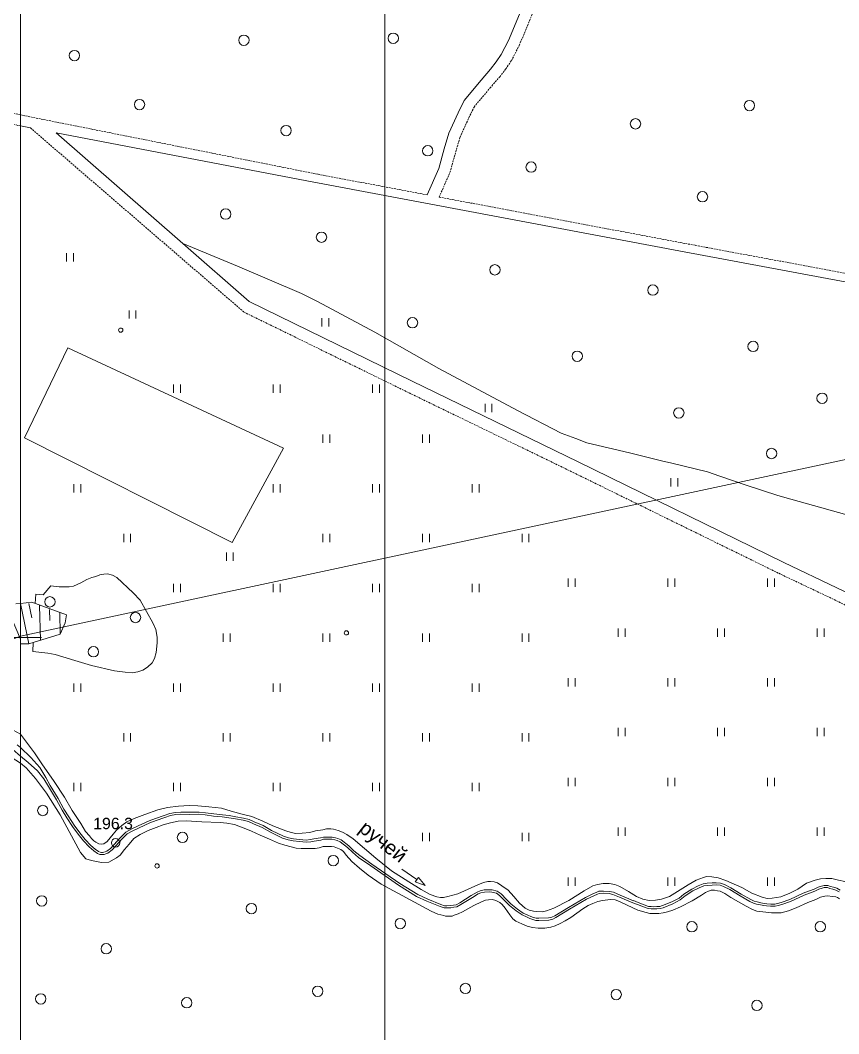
# Model space of a CAD drawing. Extents: x 1000 to 4000, y -5000 to -1000.
# Drawn here: x 3000 to 3230.1, y -3511.3 to -3226.4 of the extents above; entities that cross this region are included whole.
import ezdxf
from ezdxf.enums import TextEntityAlignment as Align

# ---------------------------------------------------------------- set-up
doc = ezdxf.new("R2010")
doc.units = 0
doc.header["$MEASUREMENT"] = 0
doc.linetypes.add('DASHED', pattern=[0.75, 0.5, -0.25])
doc.linetypes.add('HIDDENX2', pattern=[0.75, 0.5, -0.25])
doc.layers.get('0').update_dxf_attribs({"linetype": 'CONTINUOUS'})
for name, color, linetype in [('1', 7, 'CONTINUOUS'), ('18', 7, 'CONTINUOUS'), ('24', 7, 'CONTINUOUS'), ('30', 7, 'CONTINUOUS'), ('34', 7, 'CONTINUOUS'), ('36', 7, 'CONTINUOUS'), ('37', 7, 'CONTINUOUS'), ('40', 7, 'CONTINUOUS'), ('границы команд_1', 10, 'CONTINUOUS')]:
    doc.layers.add(name, color=color, linetype=linetype)
doc.styles.add('ARIAL', font='')
doc.styles.get('ARIAL').set_extended_font_data('Arial Cyr')

msp = doc.modelspace()

# ---------------------------------------------------------------- linework, layer by layer
at = {"color": 253, "linetype": 'Continuous', "lineweight": 0}
for p, q in [((3107.28, -3465.06), (3111.48, -3468.02)), ((3111.93, -3467.38), (3111.03, -3468.66)), ((3111.03, -3468.66), (3113.82, -3469.67)), ((3113.82, -3469.67), (3111.93, -3467.38))]:
    msp.add_line(p, q, dxfattribs=at)
for points in [[(3012.95, -3294.29), (3012.95, -3291.95)], [(3014.91, -3291.95), (3014.91, -3294.29)], [(3030.55, -3310.33), (3030.55, -3307.99)], [(3032.5, -3307.99), (3032.5, -3310.33)], [(3084.81, -3312.57), (3084.81, -3310.23)], [(3086.76, -3310.23), (3086.76, -3312.57)], [(3043.06, -3331.19), (3043.06, -3328.85)], [(3045.01, -3328.85), (3045.01, -3331.19)], [(3071.06, -3331.19), (3071.06, -3328.85)], [(3073.01, -3328.85), (3073.01, -3331.19)], [(3099.06, -3331.19), (3099.06, -3328.85)], [(3101.01, -3328.85), (3101.01, -3331.19)], [(3130.66, -3336.63), (3130.66, -3334.29)], [(3132.61, -3334.29), (3132.61, -3336.63)], [(3085.06, -3345.19), (3085.06, -3342.85)], [(3087.01, -3342.85), (3087.01, -3345.19)], [(3113.06, -3345.19), (3113.06, -3342.85)], [(3115.01, -3342.85), (3115.01, -3345.19)], [(3182.9, -3357.49), (3182.9, -3355.15)], [(3184.85, -3355.15), (3184.85, -3357.49)], [(3015.06, -3359.19), (3015.06, -3356.85)], [(3017.01, -3356.85), (3017.01, -3359.19)], [(3071.06, -3359.19), (3071.06, -3356.85)], [(3073.01, -3356.85), (3073.01, -3359.19)], [(3099.06, -3359.19), (3099.06, -3356.85)], [(3101.01, -3356.85), (3101.01, -3359.19)], [(3127.06, -3359.19), (3127.06, -3356.85)], [(3129.01, -3356.85), (3129.01, -3359.19)], [(3029.06, -3373.19), (3029.06, -3370.85)], [(3031.01, -3370.85), (3031.01, -3373.19)], [(3085.06, -3373.19), (3085.06, -3370.85)], [(3087.01, -3370.85), (3087.01, -3373.19)], [(3113.06, -3373.19), (3113.06, -3370.85)], [(3115.01, -3370.85), (3115.01, -3373.19)], [(3141.06, -3373.19), (3141.06, -3370.85)], [(3143.01, -3370.85), (3143.01, -3373.19)], [(3057.93, -3378.4), (3057.93, -3376.06)], [(3059.88, -3376.06), (3059.88, -3378.4)], [(3154.07, -3385.73), (3154.07, -3383.39)], [(3156.03, -3383.39), (3156.03, -3385.73)], [(3182.07, -3385.73), (3182.07, -3383.39)], [(3184.03, -3383.39), (3184.03, -3385.73)], [(3210.07, -3385.73), (3210.07, -3383.39)], [(3212.03, -3383.39), (3212.03, -3385.73)], [(3043.06, -3387.19), (3043.06, -3384.85)], [(3045.01, -3384.85), (3045.01, -3387.19)], [(3071.06, -3387.19), (3071.06, -3384.85)], [(3073.01, -3384.85), (3073.01, -3387.19)], [(3099.06, -3387.19), (3099.06, -3384.85)], [(3101.01, -3384.85), (3101.01, -3387.19)], [(3127.06, -3387.19), (3127.06, -3384.85)], [(3129.01, -3384.85), (3129.01, -3387.19)], [(3168.07, -3399.73), (3168.07, -3397.39)], [(3170.03, -3397.39), (3170.03, -3399.73)], [(3196.07, -3399.73), (3196.07, -3397.39)], [(3198.03, -3397.39), (3198.03, -3399.73)], [(3224.07, -3399.73), (3224.07, -3397.39)], [(3226.03, -3397.39), (3226.03, -3399.73)], [(3057.06, -3401.19), (3057.06, -3398.85)], [(3059.01, -3398.85), (3059.01, -3401.19)], [(3085.06, -3401.19), (3085.06, -3398.85)], [(3087.01, -3398.85), (3087.01, -3401.19)], [(3113.06, -3401.19), (3113.06, -3398.85)], [(3115.01, -3398.85), (3115.01, -3401.19)], [(3141.06, -3401.19), (3141.06, -3398.85)], [(3143.01, -3398.85), (3143.01, -3401.19)], [(3015.06, -3415.19), (3015.06, -3412.85)], [(3017.01, -3412.85), (3017.01, -3415.19)], [(3043.06, -3415.19), (3043.06, -3412.85)], [(3045.01, -3412.85), (3045.01, -3415.19)], [(3071.06, -3415.19), (3071.06, -3412.85)], [(3073.01, -3412.85), (3073.01, -3415.19)], [(3099.06, -3415.19), (3099.06, -3412.85)], [(3101.01, -3412.85), (3101.01, -3415.19)], [(3127.06, -3415.19), (3127.06, -3412.85)], [(3129.01, -3412.85), (3129.01, -3415.19)], [(3154.07, -3413.73), (3154.07, -3411.39)], [(3156.03, -3411.39), (3156.03, -3413.73)], [(3182.07, -3413.73), (3182.07, -3411.39)], [(3184.03, -3411.39), (3184.03, -3413.73)], [(3210.07, -3413.73), (3210.07, -3411.39)], [(3212.03, -3411.39), (3212.03, -3413.73)], [(3029.06, -3429.19), (3029.06, -3426.85)], [(3031.01, -3426.85), (3031.01, -3429.19)], [(3057.06, -3429.19), (3057.06, -3426.85)], [(3059.01, -3426.85), (3059.01, -3429.19)], [(3085.06, -3429.19), (3085.06, -3426.85)], [(3087.01, -3426.85), (3087.01, -3429.19)], [(3113.06, -3429.19), (3113.06, -3426.85)], [(3115.01, -3426.85), (3115.01, -3429.19)], [(3141.06, -3429.19), (3141.06, -3426.85)], [(3143.01, -3426.85), (3143.01, -3429.19)], [(3168.07, -3427.73), (3168.07, -3425.39)], [(3170.03, -3425.39), (3170.03, -3427.73)], [(3196.07, -3427.73), (3196.07, -3425.39)], [(3198.03, -3425.39), (3198.03, -3427.73)], [(3224.07, -3427.73), (3224.07, -3425.39)], [(3226.03, -3425.39), (3226.03, -3427.73)], [(3015.06, -3443.19), (3015.06, -3440.85)], [(3017.01, -3440.85), (3017.01, -3443.19)], [(3043.06, -3443.19), (3043.06, -3440.85)], [(3045.01, -3440.85), (3045.01, -3443.19)], [(3071.06, -3443.19), (3071.06, -3440.85)], [(3073.01, -3440.85), (3073.01, -3443.19)], [(3099.06, -3443.19), (3099.06, -3440.85)], [(3101.01, -3440.85), (3101.01, -3443.19)], [(3127.06, -3443.19), (3127.06, -3440.85)], [(3129.01, -3440.85), (3129.01, -3443.19)], [(3154.07, -3441.73), (3154.07, -3439.39)], [(3156.03, -3439.39), (3156.03, -3441.73)], [(3182.07, -3441.73), (3182.07, -3439.39)], [(3184.03, -3439.39), (3184.03, -3441.73)], [(3210.07, -3441.73), (3210.07, -3439.39)], [(3212.03, -3439.39), (3212.03, -3441.73)], [(3113.06, -3457.19), (3113.06, -3454.85)], [(3115.01, -3454.85), (3115.01, -3457.19)], [(3141.06, -3457.19), (3141.06, -3454.85)], [(3143.01, -3454.85), (3143.01, -3457.19)], [(3168.07, -3455.73), (3168.07, -3453.39)], [(3170.03, -3453.39), (3170.03, -3455.73)], [(3196.07, -3455.73), (3196.07, -3453.39)], [(3198.03, -3453.39), (3198.03, -3455.73)], [(3224.07, -3455.73), (3224.07, -3453.39)], [(3226.03, -3453.39), (3226.03, -3455.73)], [(3154.07, -3469.73), (3154.07, -3467.39)], [(3156.03, -3467.39), (3156.03, -3469.73)], [(3182.07, -3469.73), (3182.07, -3467.39)], [(3184.03, -3467.39), (3184.03, -3469.73)], [(3210.07, -3469.73), (3210.07, -3467.39)], [(3212.03, -3467.39), (3212.03, -3469.73)]]:
    msp.add_lwpolyline(points, dxfattribs=at)
for centre, radius in [((3062.86, -3232.06), 1.46), ((3104.86, -3231.52), 1.46), ((3015.2, -3236.39), 1.46), ((3033.51, -3250.16), 1.46), ((3205.01, -3250.43), 1.46), ((3074.7, -3257.45), 1.46), ((3172.97, -3255.56), 1.46), ((3114.55, -3263.12), 1.46), ((3143.62, -3267.71), 1.46), ((3191.81, -3276.05), 1.46), ((3057.73, -3280.94), 1.46), ((3084.67, -3287.43), 1.46), ((3133.43, -3296.61), 1.46), ((3177.87, -3302.28), 1.46), ((3110.26, -3311.46), 1.46), ((3028.22, -3313.56), 0.6), ((3206.03, -3318.13), 1.46), ((3156.59, -3320.91), 1.46), ((3225.42, -3332.72), 1.46), ((3185.15, -3336.84), 1.46), ((3211.24, -3348.24), 1.46), ((3008.31, -3389.93), 1.46), ((3032.37, -3394.33), 1.46), ((3091.68, -3398.65), 0.6), ((3020.55, -3403.95), 1.46), ((3006.31, -3448.59), 1.46), ((3045.59, -3456.15), 1.46), ((3026.79, -3457.69), 1.2), ((3088, -3462.69), 1.46), ((3038.44, -3464.18), 0.6), ((3006, -3474), 1.46), ((3064.97, -3476.18), 1.46), ((3106.81, -3480.39), 1.46), ((3188.82, -3481.26), 1.46), ((3224.93, -3481.25), 1.46), ((3024.16, -3487.46), 1.46), ((3083.6, -3499.4), 1.46), ((3125.14, -3498.62), 1.46), ((3005.73, -3501.57), 1.46), ((3046.77, -3502.62), 1.46), ((3167.54, -3500.33), 1.46), ((3207.11, -3503.38), 1.46)]:
    msp.add_circle(centre, radius, dxfattribs=at)
at = {"layer": '1', "color": 253, "linetype": 'Continuous', "lineweight": 0}
for p, q in [((3000, -4000), (3000, -3000)), ((3000, -3000), (3000, -4000)), ((3000, -3400), (2994.04, -3400)), ((3005.96, -3400), (3000, -3400))]:
    msp.add_line(p, q, dxfattribs=at)
at = {"layer": '18', "color": 253, "linetype": 'Continuous', "lineweight": 0}
for q in [(3264.65, -3342.88), (2877.21, -3446.58)]:
    msp.add_line((3000, -3399.62), q, dxfattribs=at)
at = {"layer": '24', "color": 253, "linetype": 'Continuous', "lineweight": 0}
for p, q in [((3137.26, -3232.11), (3152.22, -3196.28)), ((3135.2, -3236.11), (3137.26, -3232.11)), ((3133.78, -3238.17), (3135.2, -3236.11)), ((3132.24, -3240.23), (3133.78, -3238.17)), ((3129.53, -3243.33), (3132.24, -3240.23)), ((3124.76, -3249.01), (3129.53, -3243.33)), ((3123.08, -3252.49), (3124.76, -3249.01)), ((3120.5, -3258.17), (3123.08, -3252.49)), ((3000, -3256.15), (3002.82, -3256.69)), ((3010.1, -3258.08), (3045.68, -3289.17)), ((3010.1, -3258.08), (3080.52, -3271.56)), ((3119.21, -3262.55), (3120.5, -3258.17)), ((3117.66, -3268.1), (3119.21, -3262.55)), ((3114.41, -3275.52), (3117.66, -3268.1)), ((3080.52, -3271.56), (3186.66, -3291.55)), ((3045.68, -3289.17), (3064.31, -3305.46)), ((3186.66, -3291.55), (3252.2, -3303.75)), ((3064.31, -3305.46), (3110.13, -3327.87)), ((3110.13, -3327.87), (3156.86, -3350.55)), ((3156.86, -3350.55), (3214.69, -3378.9)), ((3214.69, -3378.9), (3229.59, -3385.96)), ((3229.59, -3385.96), (3243.64, -3392.79))]:
    msp.add_line(p, q, dxfattribs=at)
at = {"layer": '24', "color": 253, "linetype": 'HIDDENX2', "lineweight": 0}
for p, q in [((3140.28, -3233.51), (3155.29, -3197.56)), ((3138.06, -3237.82), (3140.28, -3233.51)), ((3136.49, -3240.11), (3138.06, -3237.82)), ((3134.82, -3242.33), (3136.49, -3240.11)), ((3132.05, -3245.49), (3134.82, -3242.33)), ((3127.57, -3250.83), (3132.05, -3245.49)), ((3000, -3253.05), (3083.7, -3269.74)), ((3126.09, -3253.9), (3127.57, -3250.83)), ((3123.62, -3259.33), (3126.09, -3253.9)), ((3002.82, -3256.69), (3062.85, -3308.47)), ((3122.41, -3263.47), (3123.62, -3259.33)), ((3120.8, -3269.22), (3122.41, -3263.47)), ((3083.7, -3269.74), (3114.41, -3275.52)), ((3117.76, -3276.15), (3120.8, -3269.22)), ((3117.76, -3276.15), (3189.84, -3289.73)), ((3189.84, -3289.73), (3252.54, -3301.4)), ((3062.85, -3308.47), (3108.67, -3330.88)), ((3108.67, -3330.88), (3155.4, -3353.55)), ((3155.4, -3353.55), (3213.24, -3381.91)), ((3213.24, -3381.91), (3228.14, -3388.97)), ((3228.14, -3388.97), (3242.16, -3395.79))]:
    msp.add_line(p, q, dxfattribs=at)
at = {"layer": '24', "color": 253, "linetype": 'DASHED', "lineweight": 0}
for p, q in [((3000, -3253.05), (2959.05, -3243.89)), ((3000, -3256.15), (2958.39, -3246.84))]:
    msp.add_line(p, q, dxfattribs=at)
at = {"layer": '30', "color": 253, "linetype": 'Continuous', "lineweight": 0}
for p, q in [((2999.08, -3430.09), (3000, -3430.92)), ((3000, -3433.32), (2997.91, -3431.44)), ((3000, -3430.92), (3002.93, -3433.66)), ((3000, -3433.32), (3000, -3430.92)), ((3000, -3430.92), (3002.93, -3433.66)), ((3000, -3430.92), (3000, -3433.32)), ((3002.19, -3435.07), (3000, -3433.32)), ((3004.81, -3437.43), (3002.19, -3435.07)), ((3002.93, -3433.66), (3005.48, -3436.47)), ((3002.93, -3433.66), (3005.48, -3436.47)), ((3006.64, -3439.65), (3004.81, -3437.43)), ((3005.48, -3436.47), (3007.16, -3439.35)), ((3005.48, -3436.47), (3007.16, -3439.35)), ((3007.91, -3441.88), (3006.64, -3439.65)), ((3007.16, -3439.35), (3008.42, -3441.58)), ((3007.16, -3439.35), (3008.42, -3441.58)), ((3010.12, -3445.55), (3007.91, -3441.88)), ((3008.42, -3441.58), (3010.64, -3445.25)), ((3008.42, -3441.58), (3010.64, -3445.25)), ((3011.74, -3448.5), (3010.12, -3445.55)), ((3010.64, -3445.25), (3012.25, -3448.2)), ((3010.64, -3445.25), (3012.25, -3448.2)), ((3013.11, -3450.68), (3011.74, -3448.5)), ((3012.25, -3448.2), (3013.62, -3450.36)), ((3012.25, -3448.2), (3013.62, -3450.36)), ((3038.01, -3450.87), (3040.46, -3450)), ((3038.01, -3450.87), (3040.46, -3450)), ((3040.46, -3450), (3042.03, -3449.44)), ((3040.46, -3450), (3042.03, -3449.44)), ((3042.2, -3450.02), (3040.66, -3450.57)), ((3042.03, -3449.44), (3043.65, -3449.11)), ((3042.03, -3449.44), (3043.65, -3449.11)), ((3043.72, -3449.7), (3042.2, -3450.02)), ((3043.65, -3449.11), (3045.1, -3449.05)), ((3043.65, -3449.11), (3045.1, -3449.05)), ((3045.11, -3449.65), (3043.72, -3449.7)), ((3045.1, -3449.05), (3047.61, -3449.08)), ((3045.1, -3449.05), (3047.61, -3449.08)), ((3047.61, -3449.68), (3045.11, -3449.65)), ((3047.61, -3449.08), (3050.26, -3449.05)), ((3047.61, -3449.08), (3050.26, -3449.05)), ((3050.23, -3449.65), (3047.61, -3449.68)), ((3051.96, -3449.82), (3050.23, -3449.65)), ((3050.26, -3449.05), (3052.03, -3449.22)), ((3050.26, -3449.05), (3052.03, -3449.22)), ((3054.29, -3450.14), (3051.96, -3449.82)), ((3052.03, -3449.22), (3054.36, -3449.54)), ((3052.03, -3449.22), (3054.36, -3449.54)), ((3054.36, -3449.54), (3056.81, -3449.77)), ((3054.36, -3449.54), (3056.81, -3449.77)), ((3056.81, -3449.77), (3058.7, -3450.04)), ((3056.81, -3449.77), (3058.7, -3450.04)), ((3058.7, -3450.04), (3060.59, -3450.36)), ((3058.7, -3450.04), (3060.59, -3450.36)), ((3014.67, -3453.08), (3013.11, -3450.68)), ((3013.62, -3450.36), (3015.16, -3452.74)), ((3013.62, -3450.36), (3015.16, -3452.74)), ((3015.16, -3452.74), (3016.7, -3454.85)), ((3015.16, -3452.74), (3016.7, -3454.85)), ((3031.36, -3453.73), (3033.15, -3452.91)), ((3031.36, -3453.73), (3033.15, -3452.91)), ((3033.15, -3452.91), (3036.23, -3451.51)), ((3033.15, -3452.91), (3036.23, -3451.51)), ((3036.45, -3452.07), (3033.4, -3453.46)), ((3036.23, -3451.51), (3038.01, -3450.87)), ((3036.23, -3451.51), (3038.01, -3450.87)), ((3038.21, -3451.44), (3036.45, -3452.07)), ((3040.66, -3450.57), (3038.21, -3451.44)), ((3056.74, -3450.37), (3054.29, -3450.14)), ((3058.61, -3450.63), (3056.74, -3450.37)), ((3060.49, -3450.95), (3058.61, -3450.63)), ((3062.62, -3451.32), (3060.49, -3450.95)), ((3060.59, -3450.36), (3062.75, -3450.73)), ((3060.59, -3450.36), (3062.75, -3450.73)), ((3064.18, -3451.69), (3062.62, -3451.32)), ((3062.75, -3450.73), (3064.38, -3451.12)), ((3062.75, -3450.73), (3064.38, -3451.12)), ((3065.53, -3452.33), (3064.18, -3451.69)), ((3064.38, -3451.12), (3065.78, -3451.78)), ((3064.38, -3451.12), (3065.78, -3451.78)), ((3067.98, -3453.37), (3065.53, -3452.33)), ((3065.78, -3451.78), (3068.25, -3452.83)), ((3065.78, -3451.78), (3068.25, -3452.83)), ((3068.25, -3452.83), (3070.63, -3454.17)), ((3068.25, -3452.83), (3070.63, -3454.17)), ((3016.22, -3455.22), (3014.67, -3453.08)), ((3017.78, -3457.12), (3016.22, -3455.22)), ((3016.7, -3454.85), (3018.23, -3456.73)), ((3016.7, -3454.85), (3018.23, -3456.73)), ((3028.2, -3456.14), (3029.69, -3454.71)), ((3028.2, -3456.14), (3029.69, -3454.71)), ((3030.06, -3455.19), (3028.63, -3456.56)), ((3029.69, -3454.71), (3031.36, -3453.73)), ((3029.69, -3454.71), (3031.36, -3453.73)), ((3031.64, -3454.27), (3030.06, -3455.19)), ((3033.4, -3453.46), (3031.64, -3454.27)), ((3070.34, -3454.7), (3067.98, -3453.37)), ((3073.73, -3456.41), (3070.34, -3454.7)), ((3070.63, -3454.17), (3073.95, -3455.85)), ((3070.63, -3454.17), (3073.95, -3455.85)), ((3019.36, -3458.82), (3017.78, -3457.12)), ((3018.23, -3456.73), (3019.78, -3458.39)), ((3018.23, -3456.73), (3019.78, -3458.39)), ((3019.78, -3458.39), (3021, -3459.47)), ((3019.78, -3458.39), (3021, -3459.47)), ((3025.38, -3459.23), (3028.2, -3456.14)), ((3025.38, -3459.23), (3028.2, -3456.14)), ((3028.63, -3456.56), (3025.78, -3459.68)), ((3075.27, -3456.86), (3073.73, -3456.41)), ((3073.95, -3455.85), (3075.41, -3456.28)), ((3073.95, -3455.85), (3075.41, -3456.28)), ((3076.71, -3457.12), (3075.27, -3456.86)), ((3075.41, -3456.28), (3076.79, -3456.53)), ((3075.41, -3456.28), (3076.79, -3456.53)), ((3078.47, -3457.3), (3076.71, -3457.12)), ((3076.79, -3456.53), (3078.53, -3456.7)), ((3076.79, -3456.53), (3078.53, -3456.7)), ((3080.41, -3457.49), (3078.47, -3457.3)), ((3078.53, -3456.7), (3080.41, -3456.89)), ((3078.53, -3456.7), (3080.41, -3456.89)), ((3080.41, -3456.89), (3081.56, -3456.78)), ((3080.41, -3456.89), (3081.56, -3456.78)), ((3081.65, -3457.38), (3080.41, -3457.49)), ((3081.56, -3456.78), (3082.49, -3456.59)), ((3081.56, -3456.78), (3082.49, -3456.59)), ((3082.6, -3457.18), (3081.65, -3457.38)), ((3082.49, -3456.59), (3084.35, -3456.3)), ((3082.49, -3456.59), (3084.35, -3456.3)), ((3084.47, -3456.89), (3082.6, -3457.18)), ((3084.35, -3456.3), (3085.2, -3456.09)), ((3084.35, -3456.3), (3085.2, -3456.09)), ((3085.28, -3456.69), (3084.47, -3456.89)), ((3085.2, -3456.09), (3086.69, -3456.06)), ((3085.2, -3456.09), (3086.69, -3456.06)), ((3086.69, -3456.66), (3085.28, -3456.69)), ((3086.69, -3456.06), (3087.65, -3456.09)), ((3086.69, -3456.06), (3087.65, -3456.09)), ((3087.58, -3456.69), (3086.69, -3456.66)), ((3088.47, -3456.86), (3087.58, -3456.69)), ((3087.65, -3456.09), (3088.62, -3456.28)), ((3087.65, -3456.09), (3088.62, -3456.28)), ((3089.11, -3457.06), (3088.47, -3456.86)), ((3088.62, -3456.28), (3089.31, -3456.5)), ((3088.62, -3456.28), (3089.31, -3456.5)), ((3089.91, -3457.38), (3089.11, -3457.06)), ((3089.31, -3456.5), (3090.22, -3456.85)), ((3089.31, -3456.5), (3090.22, -3456.85)), ((3091.94, -3458.99), (3089.91, -3457.38)), ((3090.22, -3456.85), (3092.34, -3458.53)), ((3090.22, -3456.85), (3092.34, -3458.53)), ((3092.34, -3458.53), (3093.75, -3459.89)), ((3092.34, -3458.53), (3093.75, -3459.89)), ((3020.62, -3459.94), (3019.36, -3458.82)), ((3021.66, -3460.69), (3020.62, -3459.94)), ((3021, -3459.47), (3021.95, -3460.16)), ((3021, -3459.47), (3021.95, -3460.16)), ((3022.3, -3460.92), (3021.66, -3460.69)), ((3021.95, -3460.16), (3022.43, -3460.34)), ((3021.95, -3460.16), (3022.43, -3460.34)), ((3022.78, -3460.98), (3022.3, -3460.92)), ((3022.43, -3460.34), (3022.82, -3460.38)), ((3022.43, -3460.34), (3022.82, -3460.38)), ((3023.13, -3460.98), (3022.78, -3460.98)), ((3022.82, -3460.38), (3023.09, -3460.38)), ((3022.82, -3460.38), (3023.09, -3460.38)), ((3023.09, -3460.38), (3023.46, -3460.34)), ((3023.09, -3460.38), (3023.46, -3460.34)), ((3023.59, -3460.92), (3023.13, -3460.98)), ((3023.46, -3460.34), (3023.84, -3460.22)), ((3023.46, -3460.34), (3023.84, -3460.22)), ((3024.05, -3460.78), (3023.59, -3460.92)), ((3023.84, -3460.22), (3024.3, -3460.02)), ((3023.84, -3460.22), (3024.3, -3460.02)), ((3024.6, -3460.55), (3024.05, -3460.78)), ((3024.3, -3460.02), (3025.38, -3459.23)), ((3024.3, -3460.02), (3025.38, -3459.23)), ((3025.78, -3459.68), (3024.6, -3460.55)), ((3093.35, -3460.34), (3091.94, -3458.99)), ((3095.11, -3461.76), (3093.35, -3460.34)), ((3093.75, -3459.89), (3095.47, -3461.28)), ((3093.75, -3459.89), (3095.47, -3461.28)), ((3095.47, -3461.28), (3098.85, -3463.66)), ((3095.47, -3461.28), (3098.85, -3463.66)), ((3098.51, -3464.16), (3095.11, -3461.76)), ((3106.36, -3469.6), (3098.51, -3464.16)), ((3098.85, -3463.66), (3106.69, -3469.1)), ((3098.85, -3463.66), (3106.69, -3469.1)), ((3111.43, -3472.72), (3106.36, -3469.6)), ((3106.69, -3469.1), (3111.72, -3472.19)), ((3106.69, -3469.1), (3111.72, -3472.19)), ((3188.81, -3470.67), (3190.62, -3469.74)), ((3190.62, -3469.74), (3192.03, -3469.22)), ((3192.19, -3469.8), (3190.86, -3470.29)), ((3192.19, -3469.8), (3190.86, -3470.29)), ((3192.03, -3469.22), (3193.16, -3469.03)), ((3193.23, -3469.63), (3192.19, -3469.8)), ((3193.23, -3469.63), (3192.19, -3469.8)), ((3193.16, -3469.03), (3194.49, -3468.94)), ((3194.52, -3469.54), (3193.23, -3469.63)), ((3194.52, -3469.54), (3193.23, -3469.63)), ((3194.49, -3468.94), (3195.63, -3468.91)), ((3195.62, -3469.51), (3194.52, -3469.54)), ((3195.62, -3469.51), (3194.52, -3469.54)), ((3196.74, -3469.6), (3195.62, -3469.51)), ((3196.74, -3469.6), (3195.62, -3469.51)), ((3195.63, -3468.91), (3196.86, -3469.01)), ((3197.75, -3469.94), (3196.74, -3469.6)), ((3197.75, -3469.94), (3196.74, -3469.6)), ((3196.86, -3469.01), (3197.98, -3469.39)), ((3199.48, -3470.81), (3197.75, -3469.94)), ((3199.48, -3470.81), (3197.75, -3469.94)), ((3197.98, -3469.39), (3199.77, -3470.29)), ((3224.33, -3470.14), (3225.26, -3469.83)), ((3225.26, -3469.83), (3225.98, -3469.66)), ((3225.98, -3469.66), (3226.57, -3469.66)), ((3226.57, -3469.66), (3227.09, -3469.66)), ((3227.09, -3469.66), (3227.82, -3469.95)), ((3227.82, -3469.95), (3228.64, -3470.18)), ((3114.31, -3474.11), (3111.43, -3472.72)), ((3111.72, -3472.19), (3114.55, -3473.56)), ((3111.72, -3472.19), (3114.55, -3473.56)), ((3123.59, -3474.54), (3126.8, -3472.53)), ((3123.59, -3474.54), (3126.8, -3472.53)), ((3126.8, -3472.53), (3128.47, -3471.53)), ((3126.8, -3472.53), (3128.47, -3471.53)), ((3128.75, -3472.06), (3127.11, -3473.04)), ((3128.75, -3472.06), (3127.11, -3473.04)), ((3128.47, -3471.53), (3129.31, -3471.14)), ((3128.47, -3471.53), (3129.31, -3471.14)), ((3129.5, -3471.71), (3128.75, -3472.06)), ((3129.5, -3471.71), (3128.75, -3472.06)), ((3129.31, -3471.14), (3130.44, -3470.91)), ((3129.31, -3471.14), (3130.44, -3470.91)), ((3130.51, -3471.51), (3129.5, -3471.71)), ((3130.51, -3471.51), (3129.5, -3471.71)), ((3130.44, -3470.91), (3131.81, -3470.85)), ((3130.44, -3470.91), (3131.81, -3470.85)), ((3131.8, -3471.45), (3130.51, -3471.51)), ((3131.8, -3471.45), (3130.51, -3471.51)), ((3132.61, -3471.51), (3131.8, -3471.45)), ((3132.61, -3471.51), (3131.8, -3471.45)), ((3131.81, -3470.85), (3132.71, -3470.91)), ((3131.81, -3470.85), (3132.71, -3470.91)), ((3133.85, -3471.85), (3132.61, -3471.51)), ((3133.85, -3471.85), (3132.61, -3471.51)), ((3132.71, -3470.91), (3134.11, -3471.3)), ((3132.71, -3470.91), (3134.11, -3471.3)), ((3134.77, -3472.49), (3133.85, -3471.85)), ((3134.77, -3472.49), (3133.85, -3471.85)), ((3134.11, -3471.3), (3135.16, -3472.03)), ((3134.11, -3471.3), (3135.16, -3472.03)), ((3136.22, -3474.01), (3134.77, -3472.49)), ((3136.22, -3474.01), (3134.77, -3472.49)), ((3135.16, -3472.03), (3136.65, -3473.58)), ((3135.16, -3472.03), (3136.65, -3473.58)), ((3158.93, -3473.02), (3161.01, -3472)), ((3158.93, -3473.02), (3161.01, -3472)), ((3161.26, -3472.54), (3159.22, -3473.55)), ((3161.26, -3472.54), (3159.22, -3473.55)), ((3161.01, -3472), (3162.05, -3471.52)), ((3161.01, -3472), (3162.05, -3471.52)), ((3162.27, -3472.08), (3161.26, -3472.54)), ((3162.27, -3472.08), (3161.26, -3472.54)), ((3162.05, -3471.52), (3162.67, -3471.31)), ((3162.05, -3471.52), (3162.67, -3471.31)), ((3162.79, -3471.91), (3162.27, -3472.08)), ((3162.79, -3471.91), (3162.27, -3472.08)), ((3162.67, -3471.31), (3163.94, -3471.22)), ((3162.67, -3471.31), (3163.94, -3471.22)), ((3163.94, -3471.82), (3162.79, -3471.91)), ((3163.94, -3471.82), (3162.79, -3471.91)), ((3163.94, -3471.22), (3165.61, -3471.34)), ((3163.94, -3471.22), (3165.61, -3471.34)), ((3165.53, -3471.93), (3163.94, -3471.82)), ((3165.53, -3471.93), (3163.94, -3471.82)), ((3166.59, -3472.17), (3165.53, -3471.93)), ((3166.59, -3472.17), (3165.53, -3471.93)), ((3165.61, -3471.34), (3166.77, -3471.59)), ((3165.61, -3471.34), (3166.77, -3471.59)), ((3168.43, -3472.95), (3166.59, -3472.17)), ((3168.43, -3472.95), (3166.59, -3472.17)), ((3166.77, -3471.59), (3168.67, -3472.39)), ((3166.77, -3471.59), (3168.67, -3472.39)), ((3168.67, -3472.39), (3172.42, -3473.94)), ((3168.67, -3472.39), (3172.42, -3473.94)), ((3185.2, -3473.2), (3186.54, -3472.11)), ((3186.89, -3472.6), (3185.54, -3473.7)), ((3186.89, -3472.6), (3185.54, -3473.7)), ((3186.54, -3472.11), (3188.81, -3470.67)), ((3189.11, -3471.19), (3186.89, -3472.6)), ((3189.11, -3471.19), (3186.89, -3472.6)), ((3190.86, -3470.29), (3189.11, -3471.19)), ((3190.86, -3470.29), (3189.11, -3471.19)), ((3202.41, -3472.6), (3199.48, -3470.81)), ((3202.41, -3472.6), (3199.48, -3470.81)), ((3199.77, -3470.29), (3202.72, -3472.09)), ((3205.07, -3474.13), (3202.41, -3472.6)), ((3205.07, -3474.13), (3202.41, -3472.6)), ((3202.72, -3472.09), (3205.35, -3473.59)), ((3216.36, -3473.63), (3220.13, -3471.81)), ((3220.36, -3472.36), (3216.59, -3474.18)), ((3220.36, -3472.36), (3216.59, -3474.18)), ((3220.13, -3471.81), (3221.92, -3471.18)), ((3222.13, -3471.74), (3220.36, -3472.36)), ((3222.13, -3471.74), (3220.36, -3472.36)), ((3221.92, -3471.18), (3223.19, -3470.67)), ((3223.43, -3471.22), (3222.13, -3471.74)), ((3223.43, -3471.22), (3222.13, -3471.74)), ((3223.19, -3470.67), (3224.33, -3470.14)), ((3224.55, -3470.7), (3223.43, -3471.22)), ((3224.55, -3470.7), (3223.43, -3471.22)), ((3225.42, -3470.41), (3224.55, -3470.7)), ((3225.42, -3470.41), (3224.55, -3470.7)), ((3226.05, -3470.26), (3225.42, -3470.41)), ((3226.05, -3470.26), (3225.42, -3470.41)), ((3226.57, -3470.26), (3226.05, -3470.26)), ((3226.57, -3470.26), (3226.05, -3470.26)), ((3226.97, -3470.26), (3226.57, -3470.26)), ((3226.97, -3470.26), (3226.57, -3470.26)), ((3227.63, -3470.52), (3226.97, -3470.26)), ((3227.63, -3470.52), (3226.97, -3470.26)), ((3228.47, -3470.75), (3227.63, -3470.52)), ((3228.47, -3470.75), (3227.63, -3470.52)), ((3229.33, -3471.01), (3228.47, -3470.75)), ((3229.33, -3471.01), (3228.47, -3470.75)), ((3228.64, -3470.18), (3229.56, -3470.46)), ((3230.23, -3471.48), (3229.33, -3471.01)), ((3230.23, -3471.48), (3229.33, -3471.01)), ((3229.56, -3470.46), (3230.56, -3470.97)), ((3118.02, -3475.61), (3114.31, -3474.11)), ((3114.55, -3473.56), (3118.22, -3475.04)), ((3114.55, -3473.56), (3118.22, -3475.04)), ((3119.15, -3475.95), (3118.02, -3475.61)), ((3118.22, -3475.04), (3119.24, -3475.36)), ((3118.22, -3475.04), (3119.24, -3475.36)), ((3119.24, -3475.36), (3119.95, -3475.36)), ((3119.24, -3475.36), (3119.95, -3475.36)), ((3119.95, -3475.36), (3120.97, -3475.33)), ((3119.95, -3475.36), (3120.97, -3475.33)), ((3120.97, -3475.33), (3121.8, -3475.22)), ((3120.97, -3475.33), (3121.8, -3475.22)), ((3121.8, -3475.22), (3122.56, -3475.07)), ((3121.8, -3475.22), (3122.56, -3475.07)), ((3122.76, -3475.64), (3121.9, -3475.81)), ((3122.56, -3475.07), (3123.59, -3474.54)), ((3122.56, -3475.07), (3123.59, -3474.54)), ((3123.88, -3475.06), (3122.76, -3475.64)), ((3127.11, -3473.04), (3123.88, -3475.06)), ((3137.55, -3475.25), (3136.22, -3474.01)), ((3137.55, -3475.25), (3136.22, -3474.01)), ((3136.65, -3473.58), (3137.95, -3474.8)), ((3136.65, -3473.58), (3137.95, -3474.8)), ((3139.39, -3476.84), (3137.55, -3475.25)), ((3139.39, -3476.84), (3137.55, -3475.25)), ((3137.95, -3474.8), (3139.75, -3476.36)), ((3137.95, -3474.8), (3139.75, -3476.36)), ((3154.1, -3475.84), (3158.93, -3473.02)), ((3154.1, -3475.84), (3158.93, -3473.02)), ((3159.22, -3473.55), (3154.41, -3476.36)), ((3159.22, -3473.55), (3154.41, -3476.36)), ((3172.19, -3474.5), (3168.43, -3472.95)), ((3172.19, -3474.5), (3168.43, -3472.95)), ((3173.55, -3474.99), (3172.19, -3474.5)), ((3173.55, -3474.99), (3172.19, -3474.5)), ((3172.42, -3473.94), (3172.4, -3473.93)), ((3172.4, -3473.93), (3173.76, -3474.43)), ((3175.22, -3475.65), (3173.55, -3474.99)), ((3175.22, -3475.65), (3173.55, -3474.99)), ((3173.76, -3474.43), (3175.43, -3475.09)), ((3176.51, -3476.12), (3175.22, -3475.65)), ((3176.51, -3476.12), (3175.22, -3475.65)), ((3175.43, -3475.09), (3176.65, -3475.53)), ((3176.65, -3475.53), (3177.39, -3475.6)), ((3177.39, -3475.6), (3178.13, -3475.63)), ((3178.13, -3475.63), (3178.96, -3475.6)), ((3178.96, -3475.6), (3179.84, -3475.55)), ((3179.84, -3475.55), (3180.55, -3475.34)), ((3180.55, -3475.34), (3183.21, -3474.31)), ((3183.46, -3474.86), (3180.75, -3475.91)), ((3183.46, -3474.86), (3180.75, -3475.91)), ((3183.21, -3474.31), (3185.2, -3473.2)), ((3185.54, -3473.7), (3183.46, -3474.86)), ((3185.54, -3473.7), (3183.46, -3474.86)), ((3206.11, -3474.62), (3205.07, -3474.13)), ((3206.11, -3474.62), (3205.07, -3474.13)), ((3205.35, -3473.59), (3206.32, -3474.05)), ((3207.03, -3474.88), (3206.11, -3474.62)), ((3207.03, -3474.88), (3206.11, -3474.62)), ((3206.32, -3474.05), (3207.18, -3474.3)), ((3208.09, -3475.14), (3207.03, -3474.88)), ((3208.09, -3475.14), (3207.03, -3474.88)), ((3207.18, -3474.3), (3208.21, -3474.55)), ((3209.01, -3475.28), (3208.09, -3475.14)), ((3209.01, -3475.28), (3208.09, -3475.14)), ((3208.21, -3474.55), (3209.11, -3474.69)), ((3209.82, -3475.43), (3209.01, -3475.28)), ((3209.82, -3475.43), (3209.01, -3475.28)), ((3209.11, -3474.69), (3209.89, -3474.83)), ((3210.97, -3475.48), (3209.82, -3475.43)), ((3210.97, -3475.48), (3209.82, -3475.43)), ((3209.89, -3474.83), (3210.99, -3474.88)), ((3212.24, -3475.48), (3210.97, -3475.48)), ((3212.24, -3475.48), (3210.97, -3475.48)), ((3210.99, -3474.88), (3212.17, -3474.88)), ((3212.17, -3474.88), (3212.93, -3474.7)), ((3213.07, -3475.28), (3212.24, -3475.48)), ((3213.07, -3475.28), (3212.24, -3475.48)), ((3212.93, -3474.7), (3213.94, -3474.45)), ((3214.11, -3475.02), (3213.07, -3475.28)), ((3214.11, -3475.02), (3213.07, -3475.28)), ((3213.94, -3474.45), (3216.36, -3473.63)), ((3216.59, -3474.18), (3214.11, -3475.02)), ((3216.59, -3474.18), (3214.11, -3475.02)), ((3119.95, -3475.95), (3119.15, -3475.95)), ((3121.02, -3475.93), (3119.95, -3475.95)), ((3121.9, -3475.81), (3121.02, -3475.93)), ((3141.12, -3477.94), (3139.39, -3476.84)), ((3141.12, -3477.94), (3139.39, -3476.84)), ((3139.75, -3476.36), (3141.41, -3477.41)), ((3139.75, -3476.36), (3141.41, -3477.41)), ((3142.47, -3478.54), (3141.12, -3477.94)), ((3142.47, -3478.54), (3141.12, -3477.94)), ((3141.41, -3477.41), (3142.72, -3478)), ((3141.41, -3477.41), (3142.72, -3478)), ((3143.28, -3478.92), (3142.47, -3478.54)), ((3143.28, -3478.92), (3142.47, -3478.54)), ((3142.72, -3478), (3143.53, -3478.37)), ((3142.72, -3478), (3143.53, -3478.37)), ((3143.53, -3478.37), (3144.28, -3478.69)), ((3143.53, -3478.37), (3144.28, -3478.69)), ((3148.53, -3478.78), (3149.47, -3478.55)), ((3148.53, -3478.78), (3149.47, -3478.55)), ((3149.47, -3478.55), (3150.25, -3478.16)), ((3149.47, -3478.55), (3150.25, -3478.16)), ((3150.25, -3478.16), (3154.1, -3475.84)), ((3150.25, -3478.16), (3154.1, -3475.84)), ((3154.41, -3476.36), (3150.54, -3478.69)), ((3154.41, -3476.36), (3150.54, -3478.69)), ((3177.35, -3476.2), (3176.51, -3476.12)), ((3177.35, -3476.2), (3176.51, -3476.12)), ((3178.13, -3476.23), (3177.35, -3476.2)), ((3178.13, -3476.23), (3177.35, -3476.2)), ((3178.99, -3476.2), (3178.13, -3476.23)), ((3178.99, -3476.2), (3178.13, -3476.23)), ((3179.94, -3476.14), (3178.99, -3476.2)), ((3179.94, -3476.14), (3178.99, -3476.2)), ((3180.75, -3475.91), (3179.94, -3476.14)), ((3180.75, -3475.91), (3179.94, -3476.14)), ((3144.09, -3479.26), (3143.28, -3478.92)), ((3144.09, -3479.26), (3143.28, -3478.92)), ((3144.92, -3479.47), (3144.09, -3479.26)), ((3144.92, -3479.47), (3144.09, -3479.26)), ((3144.28, -3478.69), (3144.99, -3478.87)), ((3144.28, -3478.69), (3144.99, -3478.87)), ((3145.76, -3479.47), (3144.92, -3479.47)), ((3145.76, -3479.47), (3144.92, -3479.47)), ((3144.99, -3478.87), (3145.75, -3478.87)), ((3144.99, -3478.87), (3145.75, -3478.87)), ((3145.75, -3478.87), (3148.53, -3478.78)), ((3145.75, -3478.87), (3148.53, -3478.78)), ((3148.61, -3479.38), (3145.76, -3479.47)), ((3148.61, -3479.38), (3145.76, -3479.47)), ((3149.68, -3479.12), (3148.61, -3479.38)), ((3149.68, -3479.12), (3148.61, -3479.38)), ((3150.54, -3478.69), (3149.68, -3479.12)), ((3150.54, -3478.69), (3149.68, -3479.12))]:
    msp.add_line(p, q, dxfattribs=at)
at = {"layer": '36', "color": 253, "linetype": 'Continuous', "lineweight": 0}
for p, q in [((2996.99, -3425.47), (3000, -3427.09)), ((3000, -3427.09), (3003.93, -3432.41)), ((3000, -3435.24), (2995.78, -3432.59)), ((3003.93, -3432.41), (3006, -3435.47)), ((3001.66, -3436.58), (3000, -3435.24)), ((3006, -3435.47), (3009.51, -3440.43)), ((3004.25, -3439.58), (3001.66, -3436.58)), ((3006.8, -3442.99), (3004.25, -3439.58)), ((3009.51, -3440.43), (3012.39, -3444.87)), ((3007.36, -3443.74), (3006.8, -3442.99)), ((3011.21, -3449.84), (3007.36, -3443.74)), ((3012.39, -3444.87), (3014.58, -3448.57)), ((3016.91, -3460.41), (3011.21, -3449.84)), ((3014.58, -3448.57), (3017, -3452.26)), ((3031.97, -3450.88), (3034.96, -3449.72)), ((3034.96, -3449.72), (3038.61, -3448.44)), ((3038.61, -3448.44), (3041.38, -3447.75)), ((3041.38, -3447.75), (3044.43, -3447.34)), ((3044.43, -3447.34), (3047.42, -3447.23)), ((3047.42, -3447.23), (3049.9, -3447.29)), ((3049.9, -3447.29), (3052.95, -3447.52)), ((3052.95, -3447.52), (3056.52, -3447.98)), ((3056.52, -3447.98), (3059.28, -3448.79)), ((3059.28, -3448.79), (3062.34, -3449.6)), ((3062.34, -3449.6), (3065.04, -3450.29)), ((3017, -3452.26), (3018.32, -3454.46)), ((3027.02, -3454.11), (3028.51, -3452.78)), ((3028.51, -3452.78), (3029.95, -3451.8)), ((3029.95, -3451.8), (3031.97, -3450.88)), ((3040.11, -3452.62), (3038.16, -3453.38)), ((3042.19, -3452.05), (3040.11, -3452.62)), ((3044.38, -3451.59), (3042.19, -3452.05)), ((3046.74, -3451.53), (3044.38, -3451.59)), ((3051.02, -3451.76), (3046.74, -3451.53)), ((3056.14, -3451.93), (3051.02, -3451.76)), ((3058.1, -3452.16), (3056.14, -3451.93)), ((3060.17, -3452.51), (3058.1, -3452.16)), ((3063.4, -3453.78), (3060.17, -3452.51)), ((3065.04, -3450.29), (3068.15, -3451.56)), ((3068.15, -3451.56), (3071.03, -3452.89)), ((3071.03, -3452.89), (3073.39, -3453.87)), ((3018.32, -3454.46), (3019.42, -3455.73)), ((3019.42, -3455.73), (3019.99, -3456.42)), ((3024.37, -3457.34), (3026.1, -3455.21)), ((3026.1, -3455.21), (3027.02, -3454.11)), ((3033.72, -3455.34), (3031.94, -3456.5)), ((3035.91, -3454.24), (3033.72, -3455.34)), ((3038.16, -3453.38), (3035.91, -3454.24)), ((3064.95, -3454.36), (3063.4, -3453.78)), ((3067.43, -3455.57), (3064.95, -3454.36)), ((3070.08, -3456.67), (3067.43, -3455.57)), ((3073.39, -3453.87), (3074.6, -3454.28)), ((3074.6, -3454.28), (3076.1, -3454.8)), ((3076.1, -3454.8), (3077.42, -3455.03)), ((3077.42, -3455.03), (3079.21, -3454.97)), ((3079.21, -3454.97), (3081.41, -3454.73)), ((3081.41, -3454.73), (3083.02, -3454.33)), ((3083.02, -3454.33), (3085.04, -3454.04)), ((3085.04, -3454.04), (3086.07, -3453.75)), ((3086.07, -3453.75), (3087.28, -3453.75)), ((3087.28, -3453.75), (3088.09, -3453.81)), ((3088.09, -3453.81), (3089.36, -3454.21)), ((3089.36, -3454.21), (3090.62, -3454.68)), ((3090.62, -3454.68), (3091.83, -3455.31)), ((3091.83, -3455.31), (3093.56, -3456.52)), ((3019.99, -3456.42), (3020.68, -3457.11)), ((3020.68, -3457.11), (3021.2, -3457.52)), ((3021.2, -3457.52), (3022.07, -3457.98)), ((3022.07, -3457.98), (3022.87, -3458.09)), ((3022.87, -3458.09), (3023.51, -3457.98)), ((3023.51, -3457.98), (3024.37, -3457.34)), ((3030.55, -3458.06), (3029.3, -3459.55)), ((3031.94, -3456.5), (3030.55, -3458.06)), ((3072.56, -3457.77), (3070.08, -3456.67)), ((3074.4, -3458.34), (3072.56, -3457.77)), ((3077.55, -3459.2), (3074.4, -3458.34)), ((3093.56, -3456.52), (3099.94, -3461.99)), ((3018.41, -3462.2), (3016.91, -3460.41)), ((3028.09, -3461.16), (3027.05, -3461.86)), ((3029.3, -3459.55), (3028.09, -3461.16)), ((3078.93, -3459.25), (3077.55, -3459.2)), ((3080.66, -3459.25), (3078.93, -3459.25)), ((3081.75, -3459.25), (3080.66, -3459.25)), ((3082.85, -3459.25), (3081.75, -3459.25)), ((3084.05, -3459.08), (3082.85, -3459.25)), ((3085.15, -3458.73), (3084.05, -3459.08)), ((3086.3, -3458.73), (3085.15, -3458.73)), ((3087.45, -3458.73), (3086.3, -3458.73)), ((3088.2, -3458.85), (3087.45, -3458.73)), ((3088.72, -3458.97), (3088.2, -3458.85)), ((3090.1, -3459.6), (3088.72, -3458.97)), ((3090.85, -3460.12), (3090.1, -3459.6)), ((3091.6, -3461.16), (3090.85, -3460.12)), ((3093.16, -3462.89), (3091.6, -3461.16)), ((3020.02, -3462.66), (3018.41, -3462.2)), ((3022.85, -3463.18), (3020.02, -3462.66)), ((3024.86, -3463.07), (3022.85, -3463.18)), ((3027.05, -3461.86), (3024.86, -3463.07)), ((3095.4, -3464.8), (3093.16, -3462.89)), ((3099.94, -3461.99), (3104.32, -3465.51)), ((3097.8, -3466.74), (3095.4, -3464.8)), ((3101.43, -3469.28), (3097.8, -3466.74)), ((3104.32, -3465.51), (3109.27, -3468.63)), ((3115.47, -3476.9), (3101.43, -3469.28)), ((3109.27, -3468.63), (3112.66, -3470.83)), ((3122.97, -3472.04), (3128.65, -3469.45)), ((3128.65, -3469.45), (3130.21, -3468.87)), ((3130.21, -3468.87), (3131.47, -3468.58)), ((3131.47, -3468.58), (3132.16, -3468.58)), ((3132.16, -3468.58), (3133.26, -3468.64)), ((3133.26, -3468.64), (3134.18, -3468.93)), ((3134.18, -3468.93), (3135.39, -3469.73)), ((3135.39, -3469.73), (3137.12, -3471)), ((3158.51, -3471.21), (3160.93, -3469.76)), ((3160.93, -3469.76), (3162.31, -3469.36)), ((3162.31, -3469.36), (3163.87, -3469.13)), ((3163.87, -3469.13), (3165.54, -3469.13)), ((3165.54, -3469.13), (3167.15, -3469.42)), ((3167.15, -3469.42), (3168.59, -3470)), ((3168.59, -3470), (3171.01, -3471.38)), ((3182.55, -3472.74), (3187.79, -3469.44)), ((3187.79, -3469.44), (3190.04, -3468.17)), ((3190.04, -3468.17), (3192.05, -3467.42)), ((3192.05, -3467.42), (3192.92, -3467.19)), ((3192.92, -3467.19), (3194.41, -3467.25)), ((3194.41, -3467.25), (3196.2, -3467.48)), ((3196.2, -3467.48), (3198.39, -3468.23)), ((3198.39, -3468.23), (3202.82, -3470.25)), ((3218.64, -3470.66), (3221.04, -3469.06)), ((3221.04, -3469.06), (3223.46, -3468.19)), ((3223.46, -3468.19), (3224.96, -3467.84)), ((3224.96, -3467.84), (3226.45, -3467.67)), ((3226.45, -3467.67), (3228.18, -3467.73)), ((3228.18, -3467.73), (3230.03, -3468.13)), ((3230.03, -3468.13), (3231.81, -3468.59)), ((3112.66, -3470.83), (3115.26, -3472.21)), ((3115.26, -3472.21), (3117.1, -3472.85)), ((3117.1, -3472.85), (3118.14, -3473.02)), ((3119, -3473.02), (3120.21, -3472.79)), ((3120.21, -3472.79), (3122.97, -3472.04)), ((3137.12, -3471), (3138.72, -3472.72)), ((3138.72, -3472.72), (3140.33, -3474.68)), ((3154.24, -3473.93), (3158.51, -3471.21)), ((3171.01, -3471.38), (3173.26, -3472.77)), ((3173.26, -3472.77), (3175.01, -3473.49)), ((3180.3, -3473.49), (3182.55, -3472.74)), ((3191.57, -3472.4), (3188.89, -3473.95)), ((3192.67, -3471.65), (3191.57, -3472.4)), ((3193.53, -3471.25), (3192.67, -3471.65)), ((3194.28, -3470.96), (3193.53, -3471.25)), ((3195.15, -3471.02), (3194.28, -3470.96)), ((3196.01, -3471.13), (3195.15, -3471.02)), ((3196.76, -3471.3), (3196.01, -3471.13)), ((3198.08, -3471.94), (3196.76, -3471.3)), ((3199.81, -3473.04), (3198.08, -3471.94)), ((3202.82, -3470.25), (3205.68, -3471.81)), ((3205.68, -3471.81), (3208.56, -3472.91)), ((3211.38, -3473.2), (3213.8, -3472.85)), ((3213.8, -3472.85), (3216.34, -3471.87)), ((3216.34, -3471.87), (3218.64, -3470.66)), ((3226.16, -3472.64), (3225.01, -3472.99)), ((3227.09, -3472.59), (3226.16, -3472.64)), ((3228.3, -3472.76), (3227.09, -3472.59)), ((3229.33, -3472.82), (3228.3, -3472.76)), ((3229.79, -3473.05), (3229.33, -3472.82)), ((3118.14, -3473.02), (3119, -3473.02)), ((3127.51, -3475.34), (3124.28, -3477.07)), ((3129.64, -3474.3), (3127.51, -3475.34)), ((3130.79, -3473.78), (3129.64, -3474.3)), ((3131.59, -3473.66), (3130.79, -3473.78)), ((3132.67, -3473.6), (3131.59, -3473.66)), ((3133.42, -3473.83), (3132.67, -3473.6)), ((3134.11, -3474.06), (3133.42, -3473.83)), ((3134.8, -3474.47), (3134.11, -3474.06)), ((3135.49, -3474.99), (3134.8, -3474.47)), ((3136.36, -3476.03), (3135.49, -3474.99)), ((3140.33, -3474.68), (3141.94, -3476.07)), ((3150, -3476.07), (3154.24, -3473.93)), ((3159.66, -3475.34), (3158.17, -3476.26)), ((3160.99, -3474.7), (3159.66, -3475.34)), ((3162.37, -3474.13), (3160.99, -3474.7)), ((3163.7, -3473.89), (3162.37, -3474.13)), ((3165.16, -3473.66), (3163.7, -3473.89)), ((3166.03, -3473.61), (3165.16, -3473.66)), ((3167.23, -3473.72), (3166.03, -3473.61)), ((3168.5, -3474.18), (3167.23, -3473.72)), ((3170.63, -3475.22), (3168.5, -3474.18)), ((3173.63, -3476.61), (3170.63, -3475.22)), ((3175.01, -3473.49), (3176.79, -3473.89)), ((3176.79, -3473.89), (3178.58, -3473.78)), ((3178.58, -3473.78), (3180.3, -3473.49)), ((3185.66, -3475.69), (3183.42, -3476.61)), ((3188.89, -3473.95), (3185.66, -3475.69)), ((3204.13, -3475.46), (3199.81, -3473.04)), ((3205.86, -3476.39), (3204.13, -3475.46)), ((3208.56, -3472.91), (3210, -3473.32)), ((3210, -3473.32), (3211.38, -3473.2)), ((3221.38, -3474.49), (3218.16, -3475.99)), ((3223.69, -3473.62), (3221.38, -3474.49)), ((3225.01, -3472.99), (3223.69, -3473.62)), ((3230.31, -3473.39), (3229.79, -3473.05)), ((3117.43, -3477.76), (3115.47, -3476.9)), ((3119.04, -3478.11), (3117.43, -3477.76)), ((3119.56, -3478.28), (3119.04, -3478.11)), ((3120.94, -3478.34), (3119.56, -3478.28)), ((3121.46, -3478.28), (3120.94, -3478.34)), ((3121.98, -3478.05), (3121.46, -3478.28)), ((3123.07, -3477.65), (3121.98, -3478.05)), ((3124.28, -3477.07), (3123.07, -3477.65)), ((3136.99, -3477.01), (3136.36, -3476.03)), ((3137.62, -3477.88), (3136.99, -3477.01)), ((3138.43, -3479.03), (3137.62, -3477.88)), ((3141.94, -3476.07), (3143.03, -3476.65)), ((3143.03, -3476.65), (3144.3, -3476.93)), ((3144.3, -3476.93), (3145.22, -3476.99)), ((3145.22, -3476.99), (3146.72, -3477.05)), ((3146.72, -3477.05), (3147.93, -3476.82)), ((3147.93, -3476.82), (3150, -3476.07)), ((3158.17, -3476.26), (3154.77, -3478.63)), ((3175.93, -3477.3), (3173.63, -3476.61)), ((3177.03, -3477.54), (3175.93, -3477.3)), ((3178.12, -3477.59), (3177.03, -3477.54)), ((3179.5, -3477.54), (3178.12, -3477.59)), ((3180.71, -3477.36), (3179.5, -3477.54)), ((3181.98, -3477.07), (3180.71, -3477.36)), ((3183.42, -3476.61), (3181.98, -3477.07)), ((3207.12, -3476.85), (3205.86, -3476.39)), ((3208.74, -3477.08), (3207.12, -3476.85)), ((3211.25, -3477.38), (3208.74, -3477.08)), ((3212.57, -3477.32), (3211.25, -3477.38)), ((3213.9, -3477.32), (3212.57, -3477.32)), ((3215.97, -3476.8), (3213.9, -3477.32)), ((3218.16, -3475.99), (3215.97, -3476.8)), ((3139.35, -3479.67), (3138.43, -3479.03)), ((3140.96, -3480.48), (3139.35, -3479.67)), ((3142.52, -3481.11), (3140.96, -3480.48)), ((3143.96, -3481.46), (3142.52, -3481.11)), ((3149.14, -3481.4), (3147.47, -3481.63)), ((3150.39, -3481), (3149.14, -3481.4)), ((3151.83, -3480.31), (3150.39, -3481)), ((3150.39, -3481), (3150.39, -3481)), ((3153.21, -3479.56), (3151.83, -3480.31)), ((3154.77, -3478.63), (3153.21, -3479.56)), ((3145.57, -3481.63), (3143.96, -3481.46)), ((3147.47, -3481.63), (3145.57, -3481.63))]:
    msp.add_line(p, q, dxfattribs=at)
at = {"layer": '37', "color": 253, "linetype": 'Continuous', "lineweight": 0}
for p, q in [((3000, -3390.4), (3003.22, -3390.04)), ((3003.22, -3390.04), (3012.98, -3393.6)), ((3000, -3400.45), (2996.35, -3391.8)), ((2998.7, -3390.54), (3000, -3390.4)), ((3002.38, -3401.7), (3000.03, -3390.39)), ((3003.23, -3394.39), (3002.39, -3390.39)), ((3005.7, -3400.68), (3005.42, -3390.96)), ((3008.33, -3395.22), (3008.24, -3392.09)), ((3011.23, -3398.98), (3011.06, -3392.99)), ((3011.23, -3398.98), (3012.56, -3395.83)), ((3012.56, -3395.83), (3012.98, -3393.6)), ((3002.38, -3401.7), (3011.23, -3398.98)), ((3000, -3401.74), (3002.38, -3401.7))]:
    msp.add_line(p, q, dxfattribs=at)
at = {"layer": '40', "color": 253, "linetype": 'Continuous', "lineweight": 0}
for p, q in [((3045.68, -3289.17), (3061.09, -3295.57)), ((3061.09, -3295.57), (3079.08, -3303.29)), ((3079.08, -3303.29), (3083.59, -3305.48)), ((3083.59, -3305.48), (3099.71, -3314.13)), ((3099.71, -3314.13), (3117.64, -3324.32)), ((3001.13, -3343.79), (3013.38, -3318.57)), ((3013.38, -3318.57), (3073.99, -3346.7)), ((3117.64, -3324.32), (3139.77, -3336.16)), ((3139.77, -3336.16), (3152.02, -3342.48)), ((3059.55, -3373.29), (3001.13, -3343.79)), ((3152.02, -3342.48), (3156.15, -3344.03)), ((3156.15, -3344.03), (3159.24, -3345.19)), ((3073.99, -3346.7), (3059.55, -3373.29)), ((3159.24, -3345.19), (3171.24, -3348.03)), ((3171.24, -3348.03), (3180.65, -3350.36)), ((3180.65, -3350.36), (3182.78, -3350.88)), ((3182.78, -3350.88), (3193.23, -3353.43)), ((3193.23, -3353.43), (3196.72, -3354.59)), ((3196.72, -3354.59), (3204.07, -3357.18)), ((3204.07, -3357.18), (3212.97, -3360.01)), ((3212.97, -3360.01), (3216.6, -3361.03)), ((3216.6, -3361.03), (3236.82, -3366.72)), ((3017.04, -3384.59), (3018.71, -3383.62)), ((3018.71, -3383.62), (3020.13, -3383.1)), ((3020.13, -3383.1), (3021.23, -3382.78)), ((3021.23, -3382.78), (3022.39, -3382.33)), ((3022.39, -3382.33), (3023.48, -3382.14)), ((3023.48, -3382.14), (3024.52, -3382.07)), ((3024.52, -3382.07), (3025.93, -3382.39)), ((3025.93, -3382.39), (3027.16, -3383.1)), ((3027.16, -3383.1), (3031.74, -3387.43)), ((3006.44, -3388.01), (3008.59, -3385.43)), ((3008.59, -3385.43), (3010.91, -3385.75)), ((3010.91, -3385.75), (3012.52, -3385.75)), ((3012.52, -3385.75), (3013.75, -3385.68)), ((3013.75, -3385.68), (3014.97, -3385.49)), ((3014.97, -3385.49), (3017.04, -3384.59)), ((3004.17, -3390.39), (3004.31, -3387.75)), ((3004.31, -3387.75), (3006.44, -3388.01)), ((3031.74, -3387.43), (3033.67, -3389.43)), ((3033.67, -3389.43), (3037.28, -3395.81)), ((3037.28, -3395.81), (3038.12, -3397.75)), ((3038.12, -3397.75), (3038.51, -3399.82)), ((3003.48, -3403.89), (3003.61, -3401.32)), ((3038.44, -3401.43), (3038.18, -3404.2)), ((3038.51, -3399.82), (3038.44, -3401.43)), ((3007.75, -3404.33), (3003.48, -3403.89)), ((3009.75, -3404.72), (3007.75, -3404.33)), ((3038.18, -3404.2), (3037.73, -3405.88)), ((3011.94, -3405.36), (3009.75, -3404.72)), ((3015.36, -3406.46), (3011.94, -3405.36)), ((3020, -3407.82), (3015.36, -3406.46)), ((3037.03, -3407.11), (3035.74, -3408.33)), ((3037.73, -3405.88), (3037.03, -3407.11)), ((3026.51, -3409.3), (3020, -3407.82)), ((3029.48, -3409.69), (3026.51, -3409.3)), ((3031.48, -3409.88), (3029.48, -3409.69)), ((3033.03, -3409.62), (3031.48, -3409.88)), ((3034.45, -3409.17), (3033.03, -3409.62)), ((3035.74, -3408.33), (3034.45, -3409.17))]:
    msp.add_line(p, q, dxfattribs=at)
at = {"layer": 'границы команд_1', "color": 251, "lineweight": 0}
msp.add_lwpolyline([(1033.44, -1863.26), (3102.46, -1863.26), (3102.46, -4710.9), (1033.44, -4710.9)], close=True, dxfattribs=at)

# ---------------------------------------------------------------- texts
at = {"layer": '30', "color": 253, "lineweight": 0, "style": 'ARIAL'}
msp.add_text('196.3', height=3.2, dxfattribs=at).set_placement((3026.06, -3452.24), align=Align.MIDDLE_CENTER)
at = {"layer": '34', "color": 253, "lineweight": 0, "style": 'ARIAL'}
msp.add_text('ручей', height=4, rotation=322, dxfattribs=at).set_placement((3102.06, -3457.29), align=Align.MIDDLE_CENTER)

doc.saveas('drawing.dxf')
